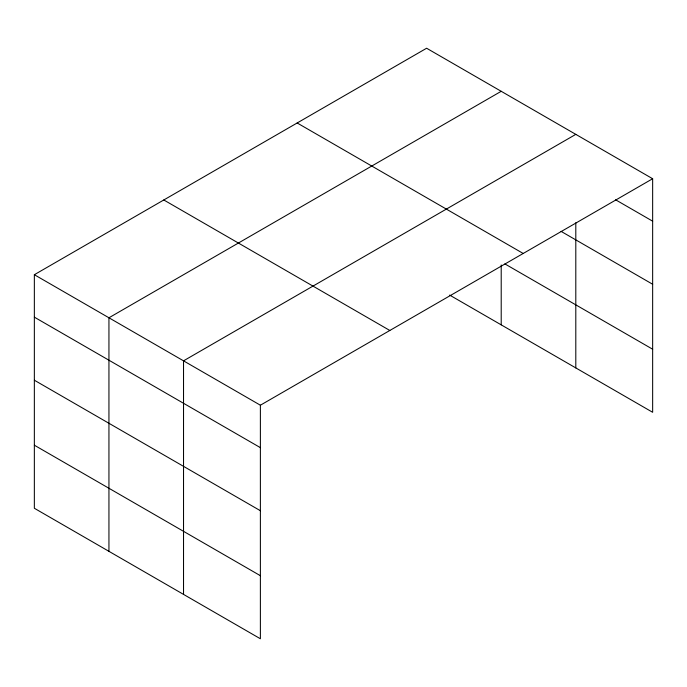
<?xml version="1.0" encoding="UTF-8"?>
<svg xmlns="http://www.w3.org/2000/svg" width="687" height="687" viewBox="0 0 687 687"><rect width="100%" height="100%" fill="white"/><g stroke="black" fill="none" stroke-linecap="round" stroke-linejoin="round"><path stroke-width="1.03" d="M652.65 178.732L426.618 48.236L34.35 274.714L34.35 508.268L260.382 638.764L260.382 405.21L652.65 178.732L652.65 412.286L449.642 295.084M575.8 222.768L575.8 367.923M501.209 91.302L108.941 317.78L108.941 551.335M575.8 134.369L183.532 360.838L183.532 594.392M615.612 199.797L652.65 221.18M561.064 231.364L652.65 284.246M297.17 122.973L523.202 253.469M504.893 263.911L652.65 349.219M163.798 199.977L389.83 330.473M34.35 274.714L260.382 405.21M34.35 317.154L260.382 447.649M34.35 380.22L260.382 510.716M34.35 445.202L260.382 575.697M501.209 264.993L501.209 324.857"/></g></svg>
